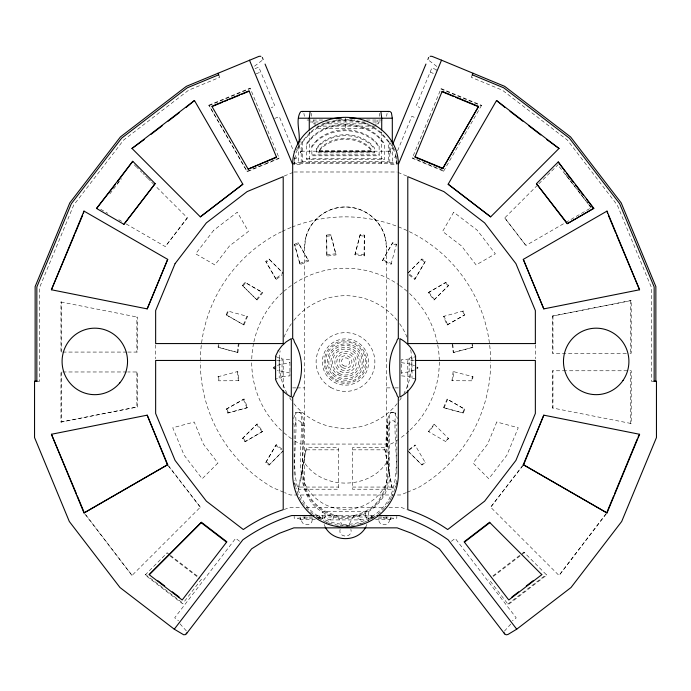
<?xml version="1.0" encoding="UTF-8"?>
<svg xmlns="http://www.w3.org/2000/svg" width="691" height="691" viewBox="0 0 691 691"><rect width="100%" height="100%" fill="white"/><g stroke="black" fill="none" stroke-linecap="round" stroke-linejoin="round"><path stroke-width="0.52" stroke-dasharray="3.46 2.59" d="M298.538 412.346L300.067 412.812C303.625 415.775 303.841 421.121 302.503 425.25L302.503 473.732L304.049 485.479A42.911 42.911 0 0 0 386.951 485.479L388.497 473.732L388.497 425.25C387.159 421.121 387.375 415.775 390.933 412.812L392.462 412.346M379.376 116.269L379.558 113.359M295.368 425.25C294.383 419.187 302.261 419.187 301.285 425.25M389.715 425.25C388.739 419.187 396.617 419.187 395.632 425.25M239.086 343.323L237.868 352.548L218.028 347.314L218.425 344.256M237.868 352.548L218.684 347.4L219.22 343.323M237.212 352.453L238.421 343.237M385.155 237.41L386.554 248.034L386.554 482.983A45.096 45.096 0 0 1 304.446 482.983L304.446 248.034L305.845 237.41M312.194 519.632C312.453 526.473 301.285 526.473 301.544 519.632M354.924 254.806L360.21 234.551L364.287 235.087L364.148 256.024L354.924 254.806L360.21 234.551M364.148 256.024L364.287 235.087M334.314 515.546C333.148 523.951 322.377 518.587 325.565 511.616M340.119 529.349C337.726 538.237 353.274 538.237 350.881 529.349M368.061 521.593L368.856 511.616L322.144 511.616L322.939 521.593M389.456 519.632C389.715 526.473 378.547 526.473 378.806 519.632M395.952 486.81L396.504 482.646M451.949 380.724L453.158 371.508L453.788 371.594L452.579 380.81L451.949 380.724L472.437 380.81L472.972 376.733L453.158 371.508M294.262 160.778L294.997 155.89M300.395 141.767L301.198 142.001L301.198 164.501L293.969 164.501L295.584 153.739L300.395 143.529L301.198 143.771M386.632 116.269L387.081 113.359M293.589 418.556L295.066 414.341L296.586 412.812L298.115 412.346M298.624 487.06L306.459 447.673L338.538 447.673L338.538 489.219L298.624 489.219L298.624 487.06L338.538 487.06M298.624 489.219L306.459 447.673M397.532 422.495L396.85 425.25L396.85 474.276A51.376 51.376 0 0 1 396.833 476.341M391.028 264.256L396.496 244.277L392.704 242.696L382.443 260.697L391.028 264.256L391.356 263.461L382.771 259.902M300.136 152.314L301.146 151.191L299.972 153.48M275.605 356.09C277.143 358.594 281.03 356.228 282.032 359.018L282.032 376.638C281.03 379.428 277.143 377.061 275.605 379.566M415.585 379.566C414.047 377.061 410.16 379.428 409.158 376.638L409.158 359.018C410.16 356.228 414.047 358.594 415.585 356.09M391.028 153.48L389.854 151.191L390.864 152.314M226.173 314.828L227.745 311.028L247.525 316.409L243.966 325.003L226.173 314.828L243.966 325.003M226.76 315.07L228.332 311.27L227.745 311.028M243.379 324.753L246.937 316.167L247.525 316.409M389.819 151.269L392.315 145.248M395.554 155.648L394.734 157.608L396.591 158.377M397.584 150.724L411.845 116.295L416.474 118.213M436.021 71.035L436.297 70.37M382.443 260.697L392.704 242.696M396.496 244.277L396.168 245.063L392.376 243.491M471.988 75.647L471.288 77.332L502.426 90.227L567.423 140.1L617.296 205.097L651.423 287.482L651.423 381.242L653.237 381.242M440.893 89.009L481.385 105.775L481.558 105.343L441.074 88.569L412.225 158.222L443.596 171.221L443.777 170.781L412.406 157.79M365.729 527.224L366.895 524.409M443.536 407.664L447.094 399.078L464.827 409.227L463.255 413.028L443.536 407.664L463.255 413.028M444.063 407.88L447.621 399.294M462.72 412.803L464.3 409.003L447.094 399.078M296.456 150.12L297.769 147.338M353.887 515.546L348.281 525.963L342.719 525.963L337.113 515.546M283.068 451.024L269.024 465.069L265.759 462.564L276.219 444.684L281.954 449.081M265.759 462.564L276.219 444.684M443.596 171.221L481.558 105.343M409.046 274.966L414.781 279.371L425.241 261.483L421.976 258.978L407.932 273.031M414.781 279.371L425.241 261.483M504.43 631.142L511.02 623.826M386.554 462.607C368.83 489.91 322.17 489.91 304.446 462.607M117.254 183.538L119.198 181.016M109.826 193.903L121.461 178.736M126.194 223.962L165.287 246.592L187.356 217.829L155.38 185.922M242.455 285.547L244.96 282.291L262.744 292.664L257.087 300.041L242.455 285.547L257.087 300.041M243.033 285.996L245.538 282.731L262.744 292.664M256.499 299.592L262.165 292.215M201.47 579.213L182.614 603.787L145.127 575.024L145.516 574.515L183.003 603.278M169.666 554.804L167.153 552.878L166.756 553.387L169.269 555.314M408.148 272.971L421.976 258.978M269.024 465.069L282.852 451.085M428.463 431.538L434.121 424.162L434.501 424.455L428.835 431.832L428.463 431.538L446.041 441.765L448.545 438.5L434.121 424.162M606.292 513.879L559.019 575.491L490.662 507.194L522.638 465.527M522.897 465.717L490.662 507.194M606.042 513.681L559.019 575.491M302.33 142.165L309.983 133.398A50.227 44.12 0 0 1 381.017 133.398L388.67 142.165M306.51 144.307L312.971 136.913A46.003 40.406 0 0 1 378.029 136.913L384.49 144.307M311.866 146.829L316.789 141.197A40.605 35.664 0 0 1 374.211 141.197L379.134 146.829M316.331 149.144L319.976 144.972A36.096 31.708 0 0 1 371.024 144.972L374.669 149.144M319.182 151.018L322.006 147.788A33.228 29.186 0 0 1 368.994 147.788L371.818 151.018M242.455 438.5L257.104 423.989L262.77 431.365L244.96 441.765L242.455 438.5L257.104 423.989M84.743 513.845L132.016 575.456L200.338 507.194L168.362 465.527M145.127 575.024L167.153 552.878M588.602 204.372L591.194 207.758L525.92 245.495L504.758 217.907L538.116 184.549M538.868 183.797L558.103 164.631M433.991 299.98L448.545 285.547L446.041 282.291L428.334 292.604L433.991 299.98L448.545 285.547M262.079 60.445L254.167 66.448M275.692 278.689L265.759 261.483L269.024 258.978L283.068 273.031L275.692 278.689L276.253 279.414L281.988 275.018M276.253 279.414L266.32 262.217L269.585 259.712L282.895 273.023M504.758 217.907L525.92 245.495M428.334 292.604L446.041 282.291M244.96 441.765L262.77 431.365M200.338 507.194L168.146 465.691M591.194 207.758L558.475 165.685M132.016 575.456L84.958 513.681M409.297 449.409L415.032 445.013L415.308 445.358L407.932 451.024L421.976 465.069L425.241 462.564L415.032 445.013M407.655 450.67L421.709 464.715L424.965 462.21L425.241 462.564M451.396 541.295L455.214 538.367L516.22 617.875L512.402 620.803M492.933 575.905L521.394 554.061M522.232 553.422L523.908 552.135L546.728 575.076L508.282 604.582L488.744 579.118M493.331 576.424L524.305 552.653L523.908 552.135M507.885 604.064L546.331 574.558L546.728 575.076M226.173 409.227L244.053 399.018L247.611 407.604L227.745 413.028L226.173 409.227L244.053 399.018M447.068 324.986L464.827 314.828L463.255 311.028L443.51 316.4L447.068 324.986L464.827 314.828M414.54 370.005L410.152 371.577L401.255 373.036M282.032 376.638L289.935 375.826L289.935 359.83L282.032 359.018M409.158 359.018L401.255 359.83L401.255 375.826L409.158 376.638M277.35 365.306L289.935 362.611M255.074 68.642L258.771 67.105L274.949 106.146L271.243 107.684M256.145 73.859L260.775 71.942M208.907 105.179L250.142 88.103L279.268 158.42L247.24 171.688L208.907 105.179L247.24 171.688M209.079 105.602L250.315 88.517M274.638 118.481L279.259 116.563L293.649 151.294M247.067 171.273L264.532 164.035M265.508 163.629L279.095 158.006M294.677 159.008L296.525 158.239L295.29 155.268M284.217 176.041L293.027 172.396M294.504 244.277L298.296 242.696L308.696 261.017L300.101 264.575L294.504 244.277L300.101 264.575M294.962 245.391L298.762 243.819L308.696 261.017M299.644 263.461L308.229 259.902M443.51 316.4L444.063 316.167L447.621 324.753M463.255 311.028L462.694 311.252L464.266 315.053M227.745 413.028L247.611 407.604M406.412 492.579L400.581 494.989L290.419 494.989L284.588 492.579M407.388 492.173L418.081 487.742A145.162 145.162 0 0 0 490.662 362.024M359.951 524.288L364.779 522.284M284.191 509.517L290.151 507.28L301.967 507.28M390.605 141.767L389.802 142.001L389.802 164.501L397.031 164.501L396.591 159.802M389.802 143.771L390.605 143.529L395.416 153.739L397.031 164.501M238.991 380.732L218.563 380.81L218.028 376.733L237.782 371.516L238.991 380.732L238.421 380.81L237.212 371.594L237.782 371.516M452.173 344.334L453.253 352.531L472.972 347.314L472.575 344.256M453.253 352.531L472.972 347.314M626.383 353.274L552.411 353.274L552.411 316.089L631.228 300.525L631.228 353.274L627.463 353.274M552.411 316.089L631.228 300.525M126.712 371.974L60.963 371.974L60.963 422.063L137.405 406.964L137.405 371.974L127.783 371.974M60.963 422.063L137.405 406.964M326.713 235.087L330.79 234.551L336.085 254.901L326.869 256.111L326.713 235.087L326.869 256.111M326.869 236.253L330.946 235.717L336.085 254.901M326.713 254.953L335.93 253.735M218.028 376.733L218.589 376.655L219.125 380.732L218.563 380.81M329.935 519.917L361.065 519.917C365.297 519.926 366.1 514.873 365.435 511.616M346.536 526.326L349.646 525.92M307.046 120.035L324.399 120.035M335.99 120.035L355.01 120.035M366.601 120.035L383.954 120.035M309.741 121.97L318.205 121.97M325.461 121.97L365.539 121.97M372.795 121.97L380.231 121.97M322.36 123.844L368.64 123.844M317.126 126.116L374.928 126.116M319.182 150.336L371.818 150.336M301.146 151.191L389.854 151.191M316.331 151.865L374.669 151.865M311.866 154.862L379.134 154.862M306.51 158.671L384.49 158.671M302.33 161.478L388.67 161.478M301.198 162.739L293.969 162.739L293.969 164.501M389.802 162.739L397.031 162.739M293.373 163.724L398.638 163.724M294.012 171.99L396.988 171.99M126.712 352.073L60.963 352.073L60.963 301.984L61.508 301.984L61.508 352.073M127.783 352.073L137.405 352.073L137.405 317.083L136.861 317.083L136.861 352.073M276.771 360.452L283.206 360.452L283.206 388.515M414.229 360.452L407.794 360.452L407.794 388.515M565.825 370.773L552.411 370.773L552.411 407.958L631.228 423.523L631.228 370.773L566.344 370.773M37.763 381.242L39.577 381.242L39.577 287.482L73.704 205.097L123.577 140.1L188.574 90.227L219.712 77.332L219.012 75.647M292.69 387.884L295.895 387.884M296.966 387.884L304.446 387.884M386.554 387.884L394.034 387.884M395.105 387.884L398.31 387.884M552.411 407.958L552.964 407.958L552.964 370.773M631.228 423.523L630.676 423.523L630.676 370.773M302.503 425.25L304.446 425.25M386.554 425.25L388.497 425.25M386.554 426.217L387.228 426.217L387.228 449.072L386.554 449.072M386.554 427.669L387.228 427.669M386.554 436.755L386.554 438.535M386.554 437.645L386.096 437.645L386.096 447.613L387.228 447.613M386.096 439.433L386.554 439.433M386.096 445.453L386.096 446.593M384.541 447.673L352.462 447.673L352.462 489.219L392.376 489.219L384.541 447.673L392.376 489.219M306.459 449.832L338.538 449.832M352.462 449.832L384.541 449.832M352.462 487.06L392.376 487.06M306.268 507.28L384.732 507.28M389.033 507.28L400.849 507.28L406.809 509.517M315.338 515.546L375.662 515.546M312.28 517.023L300.067 517.023L300.067 518.155M316.495 517.023L331.274 517.023L331.274 515.546M374.505 517.023L359.726 517.023L359.726 515.546M378.72 517.023L390.933 517.023L390.933 518.155M312.945 518.155L294.193 518.155L294.193 516.41M317.851 518.155L324.494 518.155L324.494 517.023M373.149 518.155L366.506 518.155L366.506 517.023M378.055 518.155L396.807 518.155L396.807 516.41M315.312 519.632L297.985 519.632L297.985 518.155M375.61 519.632L393.093 519.632L393.093 518.155M360.071 235.622L364.148 236.158M355.07 253.735L364.287 254.953M472.972 376.733L472.342 376.647L471.806 380.724L472.437 380.81M218.028 347.314L218.684 347.4M361.065 519.917L357.964 518.639L356.686 515.546M401.255 362.611L410.152 364.079L414.54 365.651M289.935 373.036L277.35 370.35M60.963 301.984L137.405 317.083M392.885 412.346L394.414 412.812L395.934 414.341L397.411 418.556M436.531 69.8L431.901 67.882L416.129 105.973L419.826 107.502M430.156 72.106L434.786 74.023M397.973 172.396L406.783 176.041M464.3 409.003L464.827 409.227M283.612 492.173L272.919 487.742A145.162 145.162 0 0 1 200.338 362.024M326.221 522.284L329.115 523.484M100.679 209.295L107.736 213.303M118.809 219.703L121.581 221.301M436.833 66.448L428.921 60.445M421.45 259.661L424.715 262.165M409.573 274.284L415.308 278.689M187.356 217.829L165.287 246.592M244.96 282.291L245.538 282.731M448.545 438.5L448.165 438.206L445.66 441.471L446.041 441.765M275.692 445.358L281.427 449.763M266.285 461.882L269.55 464.387M239.578 541.278L235.7 538.298L174.693 617.806L178.572 620.786M170.496 555.452L199.794 577.926M170.107 555.961L199.405 578.436M134.279 164.821L136.542 167.084M136.87 167.334L138.381 168.846M140.308 170.85L141.819 172.361M142.899 173.363L144.402 174.875M145.585 176.127L147.848 178.39M148.176 178.641L150.431 180.904M151.614 182.156L154.629 185.171M179.98 623.826L186.57 631.142M565.238 173.933L567.19 176.464M567.838 177.311L569.781 179.85M570.429 180.696L572.381 183.236M573.029 184.074L577.572 189.999M578.22 190.846L580.164 193.376M580.811 194.223L582.763 196.762M583.411 197.609L587.955 203.525M445.531 282.671L448.036 285.936M428.835 292.215L434.501 299.592M269.024 258.978L269.585 259.712M265.759 261.483L266.32 262.217M256.499 424.455L262.165 431.832M243.059 438.034L245.564 441.299M393.231 147.338L394.544 150.12M298.685 145.248L301.181 151.269M298.296 242.696L298.762 243.819M324.105 524.409L325.271 527.224M243.379 399.294L246.937 407.88M226.847 408.942L228.427 412.743M293.692 423.41L294.15 425.25L294.15 474.276A51.376 51.376 0 0 0 294.167 476.341M303.919 113.359L304.368 116.269M396.003 155.89L396.444 158.826M472.039 344.325L472.437 347.383M452.709 344.265L453.788 352.453M330.79 234.551L330.946 235.717M294.496 482.646L294.772 484.728M311.442 113.359L311.624 116.269M630.676 300.525L630.676 353.274M552.964 316.089L552.964 353.274M535.534 344.861L535.534 358.81M412 357.722L412 377.934M392.307 145.732L392.307 163.724M390.285 518.155L390.285 519.632M387.755 419.506C384.429 447.12 396.807 481.472 375.308 504.18C367.215 511.824 356.625 516.212 345.5 516.531C330.652 516.281 316.625 508.179 308.989 495.447C297.26 471.996 306.027 444.486 303.245 419.506M386.528 517.023L386.528 518.155M386.2 517.023L386.2 518.155M383.946 517.023L383.946 518.155M383.868 517.023L383.868 518.155M381.726 131.972L381.726 163.724M378.504 121.97L378.504 123.844L376.008 123.844L376.008 121.97M377.148 120.035L377.148 121.97M375.904 123.844L375.904 126.116M372.976 126.116L372.976 128.336L318.024 128.336L318.024 126.116M371.965 517.023L371.965 518.155M371.862 517.023L371.862 518.155M371.421 515.546L371.421 518.155M370.54 517.023L370.54 518.155M366.714 517.023L366.714 518.155M345.5 118.213L345.5 128.336M324.286 517.023L324.286 518.155M320.46 517.023L320.46 518.155M319.579 515.546L319.579 518.155M319.138 517.023L319.138 518.155M319.035 517.023L319.035 518.155M315.096 123.844L315.096 126.116M314.992 121.97L314.992 123.844L312.496 123.844L312.496 121.97M313.852 120.035L313.852 121.97M309.274 131.972L309.274 163.724M307.054 517.023L307.132 518.155M304.8 517.023L304.8 518.155M304.472 517.023L304.472 518.155M300.723 518.155L300.723 519.632M298.693 145.732L298.693 163.724M279.19 357.722L279.19 377.934M155.466 344.861L155.466 358.81M136.861 371.974L136.861 406.964M61.508 371.974L61.508 422.063M200.338 360.978A145.162 145.162 0 0 1 281.254 231.848M282.204 231.381A145.162 145.162 0 0 1 290.928 227.503M291.913 227.114A145.162 145.162 0 0 1 490.662 360.978M439.295 362.024A93.795 93.795 0 0 1 409.538 430.553M408.752 431.279A93.795 93.795 0 0 1 399.571 438.664M398.698 439.277A93.795 93.795 0 0 1 392.402 443.251L390.45 444.063L300.55 444.063L298.598 443.251A93.795 93.795 0 0 1 292.302 439.277M291.429 438.664A93.795 93.795 0 0 1 282.248 431.279M281.462 430.553A93.795 93.795 0 0 1 251.705 362.024M251.757 358.845A93.795 93.795 0 0 1 253.675 342.917M253.899 341.872A93.795 93.795 0 0 1 283.034 292.051M283.837 291.352A93.795 93.795 0 0 1 293.191 284.174M294.081 283.578A93.795 93.795 0 0 1 398.698 284.77M399.571 285.383A93.795 93.795 0 0 1 408.752 292.768M409.538 293.494A93.795 93.795 0 0 1 437.541 343.963M437.74 345.016A93.795 93.795 0 0 1 439.286 360.97M410.687 349.819A66.319 66.319 0 0 1 403.924 393.412M401.359 397.791A66.319 66.319 0 0 1 399.64 400.331M397.17 403.613A66.319 66.319 0 0 1 293.83 403.613M291.36 400.331A66.319 66.319 0 0 1 289.641 397.791M287.076 393.412A66.319 66.319 0 0 1 280.131 350.829M284.027 337.122A66.319 66.319 0 0 1 291.36 323.716M293.83 320.443A66.319 66.319 0 0 1 397.17 320.443M399.64 323.716A66.319 66.319 0 0 1 406.973 337.122M304.446 248.034A41.054 41.054 0 0 1 345.5 206.98A41.054 41.054 0 0 1 386.554 248.034M396.504 480.513A51.376 51.376 0 0 1 395.122 487.665M394.846 488.658A51.376 51.376 0 0 1 391.901 496.406M391.452 497.339A51.376 51.376 0 0 1 389.983 500.051M389.465 500.94A51.376 51.376 0 0 1 385.284 506.866M384.619 507.66A51.376 51.376 0 0 1 381.821 510.692M380.335 512.117A51.376 51.376 0 0 1 376.353 515.434M375.515 516.047A51.376 51.376 0 0 1 367.526 520.772M366.584 521.204A51.376 51.376 0 0 1 355.787 524.694M354.768 524.892A51.376 51.376 0 0 1 350.657 525.471M349.62 525.566A51.376 51.376 0 0 1 339.316 525.359M338.279 525.22A51.376 51.376 0 0 1 334.202 524.478M332.207 523.985A51.376 51.376 0 0 1 322.542 520.314M321.617 519.848A51.376 51.376 0 0 1 319.821 518.855M318.94 518.328A51.376 51.376 0 0 1 313.818 514.804M313.006 514.156A51.376 51.376 0 0 1 305.068 506.054M304.437 505.225A51.376 51.376 0 0 1 298.659 495.464M298.244 494.506A51.376 51.376 0 0 1 295.878 487.665M295.627 486.663A51.376 51.376 0 0 1 294.496 480.513M305.811 237.393A41.063 40.899 0 0 1 385.189 237.393M389.715 473.81C390.45 501.977 361.203 524.832 334.073 517.015C287.508 503.713 303.859 447.371 301.285 412.346L295.368 412.346C298.996 444.201 285.072 483.735 310.069 509.803C319.683 518.881 332.285 524.098 345.5 524.478C363.146 524.184 379.817 514.553 388.895 499.429C402.516 472.566 392.471 441.005 395.632 412.346L389.715 412.346L389.715 473.81M496.769 422.002L487.63 444.08L473.085 463.039L488.805 478.759L506.883 455.196L518.25 427.764L496.769 422.002M453.702 212.18L442.585 231.433L461.545 245.979L476.09 264.938L495.343 253.822L477.265 230.258L453.702 212.18M213.735 230.258L195.657 253.822L214.91 264.938L229.455 245.979L248.415 231.433L237.298 212.18L213.735 230.258M309.983 132.534L302.33 141.292L302.33 162.342L388.67 162.342L388.67 141.292L381.017 132.534A50.227 44.12 0 0 0 309.983 132.534M312.971 136.023L306.51 143.417L306.51 159.569L384.49 159.569L384.49 143.417L378.029 136.023A46.003 40.406 0 0 0 312.971 136.023M316.789 140.273L311.866 145.905L311.866 155.786L379.134 155.786L379.134 145.905L374.211 140.273A40.605 35.664 0 0 0 316.789 140.273M319.976 143.996L316.331 148.159L316.331 152.841L374.669 152.841L374.669 148.159L371.024 143.996A36.096 31.708 0 0 0 319.976 143.996M322.006 146.76L319.182 149.99L319.182 151.372L371.818 151.372L371.818 149.99L368.994 146.76A33.228 29.186 0 0 0 322.006 146.76M217.915 463.039L202.195 478.759L184.117 455.196L172.75 427.764L194.231 422.002L203.37 444.08L217.915 463.039M330.808 387.47A29.376 29.376 0 0 0 374.876 362.024A29.376 29.376 0 0 0 330.808 336.577A29.376 29.376 0 0 0 330.808 387.47M329.141 378.383A23.131 23.131 0 0 0 367.845 368.009A23.131 23.131 0 0 0 339.514 339.678A23.131 23.131 0 0 0 329.141 378.383M330.419 377.105A21.326 21.326 0 0 0 366.1 367.543A21.326 21.326 0 0 0 339.981 341.423A21.326 21.326 0 0 0 330.419 377.105M335.455 379.419A20.082 20.082 0 0 0 365.582 362.024A20.082 20.082 0 0 0 335.455 344.636A20.082 20.082 0 0 0 335.455 379.419M332.665 374.859A18.147 18.147 0 0 0 363.034 366.722A18.147 18.147 0 0 0 340.801 344.489A18.147 18.147 0 0 0 332.665 374.859M333.701 373.822A16.688 16.688 0 0 0 361.618 366.342A16.688 16.688 0 0 0 341.181 345.906A16.688 16.688 0 0 0 333.701 373.822M338.184 374.703A14.641 14.641 0 0 0 360.141 362.024A14.641 14.641 0 0 0 338.184 349.352A14.641 14.641 0 0 0 338.184 374.703M339.005 373.278A12.991 12.991 0 0 0 358.491 362.024A12.991 12.991 0 0 0 339.005 350.769A12.991 12.991 0 0 0 339.005 373.278M340.171 371.257A10.667 10.667 0 0 0 356.167 362.024A10.667 10.667 0 0 0 340.171 352.79A10.667 10.667 0 0 0 340.171 371.257M341.138 369.573A8.715 8.715 0 0 0 354.215 362.024A8.715 8.715 0 0 0 341.138 354.474A8.715 8.715 0 0 0 341.138 369.573M342.278 367.603A6.444 6.444 0 0 0 351.944 362.024A6.444 6.444 0 0 0 342.278 356.444A6.444 6.444 0 0 0 342.278 367.603M343.392 365.677A4.215 4.215 0 0 0 349.715 362.024A4.215 4.215 0 0 0 343.392 358.379A4.215 4.215 0 0 0 343.392 365.677"/><path stroke-width="1.04" d="M298.693 143.616C301.172 133.873 294.781 120.433 300.645 111.683M186.82 632.87L185.369 634.649L183.625 634.744L174.279 629.19L119.992 587.531L69.307 521.48L34.55 437.567L34.55 381.242L37.262 381.242M425.95 64.056L392.695 144.333M74.403 235.121L51.402 289.762L83.991 211.092L83.481 213.217M75.224 233.135L82.652 215.203M51.402 289.762L147.2 308.894L167.706 259.375L83.991 211.092M427.859 59.443L428.083 58.899M428.394 58.148L428.67 57.483M398.638 163.724L441.523 60.186L504.663 86.349L570.593 136.93L621.183 202.86L655.863 286.601L655.863 381.242M472.169 75.189L473.093 73.272M442.698 168.639L478.569 106.414L442.171 91.342L414.911 157.133L442.698 168.639L478.569 106.414M523.294 464.672L543.8 415.161L639.598 434.285L607.009 512.955L523.294 464.672L607.009 512.955M523.605 464.801L543.8 415.161M607.113 511.832L613.712 495.896M614.532 493.901L637.223 439.13M638.043 437.144L639.598 434.285M559.002 148.453L490.662 216.862L448.148 184.238L496.535 100.523L559.002 148.453L546.788 139.565M310.086 111.683L309.274 118.213L309.274 129.856M115.527 184.221L96.533 208.466L132.741 161.288L117.461 181.69M96.533 208.466L123.922 224.333L155.147 183.642L132.741 161.288M496.535 100.523L504.862 107.39M448.148 184.238L490.662 216.862M149.178 574.679L201.461 522.301L226.864 541.787L182.191 600.013L149.178 574.679L201.461 522.301M174.279 629.19L242.852 539.818A177.794 177.794 0 0 1 291.645 515.546L314.267 515.546M186.311 633.932L251.576 548.87L264.308 540.811L279.501 533.253L293.882 527.855L397.118 527.855L411.499 533.253L426.692 540.811L439.424 548.87L504.689 633.932L506.201 634.813L507.911 634.502L516.721 629.19L571.008 587.531L621.693 521.48L656.45 437.567L656.45 381.242L653.738 381.242M365.729 527.224C357.549 542.435 333.451 542.435 325.271 527.224M292.69 397.04L293.684 396.047L294.487 393.516C303.867 378.063 303.867 357.584 294.487 342.14L293.684 339.609L292.69 338.616M536.432 183.685L558.242 161.936L593.837 208.319L567.181 223.754L536.432 183.685L567.449 223.556L593.837 208.319M398.31 338.616L397.316 339.609L396.513 342.14C387.133 357.584 387.133 378.063 396.513 393.516L397.316 396.047L398.31 397.04M417.148 368.32L417.753 367.828L417.148 367.336M144.212 139.565L131.99 148.435L194.456 100.506L186.138 107.39M151.061 134.313L162.186 125.779M168.172 121.184L179.297 112.65M131.99 148.435L200.338 216.862L242.852 184.238L194.456 100.506M558.242 161.936L565.1 171.411M541.804 574.653L489.539 522.301L464.136 541.787L508.792 599.987L541.804 574.653L541.519 574.281M464.43 542.167L489.824 522.681L489.539 522.301M511.893 597.015L518.665 591.816M526.283 585.968L533.055 580.777M274.664 366.869L273.437 367.828L274.664 368.787M84.017 512.947L167.706 464.672L147.2 415.161L51.428 434.268L84.017 512.947L167.706 464.672M639.581 289.771L543.8 308.894L523.294 259.375L606.992 211.101L639.581 289.771L616.597 235.121M260.913 56.291L259.065 56.325L186.337 86.349L120.407 136.93L69.817 202.86L35.137 286.601L35.137 381.242M218.667 74.809L187.201 87.843L121.633 138.157L71.32 203.724L36.848 286.938L36.848 381.242M211.904 106.259L249.045 90.867L276.573 157.332L248.138 169.114L212.033 106.578M213.018 106.172L222.787 102.13M224.748 101.318L227.676 100.1M229.628 99.297L239.406 95.246M241.358 94.434L249.183 91.195M276.443 157.004L248.138 169.114M51.428 434.268L76.468 493.901M606.992 211.101L607.519 213.217M147.2 415.161L167.421 464.793M523.294 259.375L543.8 308.894M388.29 111.683L389.318 111.432L301.682 111.432L302.71 111.683M430.087 56.291L431.935 56.325L441.523 60.186M298.693 118.213L341.242 118.213M349.758 118.213L392.307 118.213L392.307 143.616M275.7 360.452L155.648 360.452L155.648 413.477L175.082 460.413L206.359 501.165L243.318 529.531A155.51 155.51 0 0 1 283.206 509.69L283.206 390.674M415.3 360.452L535.352 360.452L535.352 413.477L515.918 460.413L484.641 501.165L447.682 529.531A155.51 155.51 0 0 0 407.794 509.69L407.794 390.674M376.733 515.546L399.355 515.546A177.794 177.794 0 0 1 448.148 539.818L516.721 629.19M472.333 74.809L503.799 87.843L569.367 138.157L619.68 203.724L654.152 286.938L654.152 381.242M442.024 91.678L453.832 96.576M455.801 97.388L478.422 106.76M415.058 156.788L442.845 168.302M167.706 259.375L147.2 308.894M217.907 73.272L218.831 75.189M390.355 111.683L391.417 112.84L392.307 118.213M509.993 111.329L522.828 121.184M528.814 125.779L540.794 134.97M155.147 183.642L123.922 224.333M201.159 522.698L226.553 542.193M157.945 580.777L164.717 585.968M172.335 591.816L179.107 597.015M566.395 173.096L573.513 182.372M575.456 184.903L583.221 195.026M586.452 199.241L593.569 208.518M242.852 184.238L200.338 216.862M504.689 633.932L504.18 632.87M380.914 111.683L381.726 118.213L381.726 129.856M608.348 215.203L615.776 233.135M298.305 144.333L265.05 64.056M249.477 60.186L292.362 163.724M77.288 495.896L83.887 511.832M262.33 57.483L262.606 58.148M262.917 58.899L263.141 59.443M398.31 338.469L398.31 163.724A52.81 46.383 0 0 0 345.5 117.34A52.81 46.383 0 0 0 292.69 163.724L292.69 338.469M398.31 397.498L398.31 474.372A52.81 52.81 0 0 1 345.5 527.181A52.81 52.81 0 0 1 292.69 474.372L292.69 397.498M175.082 263.634L155.648 310.57L155.648 343.565L283.206 343.565L283.206 176.663L247.11 191.606L206.359 222.882L175.082 263.634M278.257 350.708L275.605 356.09L275.605 379.566C278.577 387.029 284.191 393.283 291.291 397.04L291.291 338.616L286.229 341.82L281.833 345.897L278.257 350.708M415.585 379.566C412.613 387.029 406.999 393.283 399.899 397.04L399.899 338.616C406.999 342.373 412.613 348.627 415.585 356.09L415.585 379.566M535.352 343.565L407.794 343.565L407.794 176.663L443.89 191.606L484.641 222.882L515.918 263.634L535.352 310.57L535.352 343.565M623.04 380.421A33.246 32.727 -90 0 0 598.967 328.294A33.246 32.727 -90 0 0 566.568 375.541A33.246 32.727 -90 0 0 623.04 380.421M119.828 382.857A33.246 32.727 -90 0 0 100.566 328.691A33.246 32.727 -90 0 0 64.03 372.717A33.246 32.727 -90 0 0 119.828 382.857"/></g></svg>
